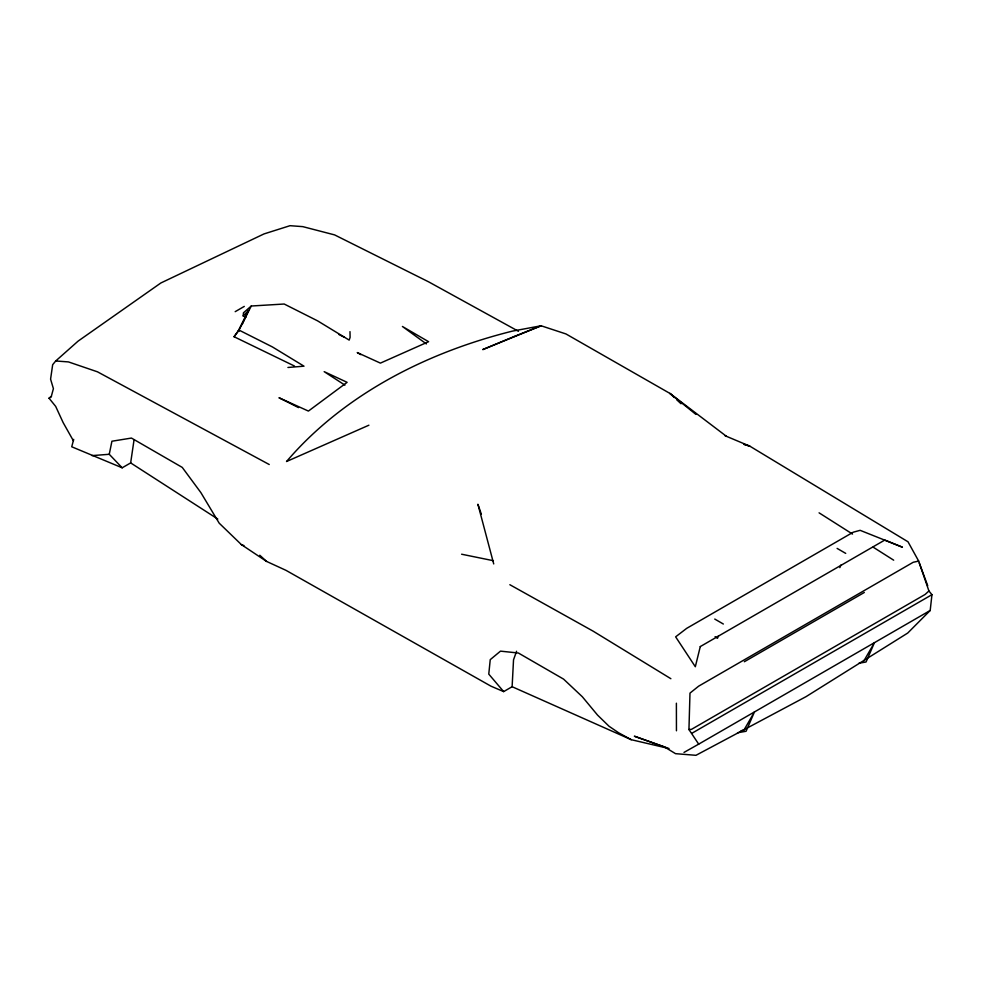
<?xml version="1.0" encoding="UTF-8"?>
<svg xmlns="http://www.w3.org/2000/svg" width="981" height="981" viewBox="0 0 981 981"><rect width="100%" height="100%" fill="white"/><g stroke="black" fill="none" stroke-linecap="round" stroke-linejoin="round"><path stroke-width="1.47" d="M930.196 610.476L698.693 744.138L688.944 729.545L689.986 693.113L698.656 686.16L913.225 562.272L918.67 561.083L928.921 590.991L931.95 594.682L930.196 610.476L907.707 633.064L806.075 696.633L695.97 755.309L675.529 753.666L664.615 747.019L634.364 736.204L669.03 748.54L631.224 739.686L512.119 686.712L503.658 691.605L491.003 686.197L285.962 570.329L266.574 561.426L241.363 544.59L219.18 523.155L200.86 492.585L182.258 467.41L131.442 438.066L111.92 441.229L109.259 454.289L122.184 467.802L130.657 462.909L134.029 439.991M512.119 686.712L513.529 659.821L516.57 651.261M245.814 317.427L243.202 315.931L243.46 312.816L251.271 306.011L284.196 304.024L317.623 320.873L349.175 340.1L350.094 337.378L349.984 331.639M73.698 439.378L71.736 446.784L122.184 467.802M718.546 635.7L717.479 638.288L715.088 636.669M839.846 567.643L840.913 565.044M294.496 366.048L234.079 336.741L238.211 330.965L248.451 310.56L243.202 315.931M242.16 324.478L248.451 310.56M251.271 306.011L239.021 330.106L234.079 336.741M863.954 660.777L874.439 642.678L866.064 661.991L858.951 663.23M518.446 331.284L428.771 281.927L334.607 234.9L302.773 226.636L290.033 225.691L263.987 233.932L160.859 282.982L78.088 341.13L55.709 360.983L52.667 364.699L50.583 379.144L53.403 388.66L51.233 396.692L49.05 398.212L55.684 406.416L63.152 422.615L73.452 440.898M928.921 590.991L925.095 594.474L691.47 729.361L688.944 729.545M49.05 398.212L51.466 396.349M235.195 311.664L244.281 306.415M744.334 661.734L864.322 592.463M691.973 733.236L931.95 594.682M684.002 752.415L698.693 744.138M368.893 425.202L286.526 461.524A557.821 394.374 15 0 1 512.389 331.124L541.107 325.778L565.951 333.945L669.888 393.393L726.332 436.238M741.023 730.771L743.966 730.048L754.45 711.948L746.075 731.274L737.54 732.758M92.006 455.613L109.259 454.289M287.924 367.47L304 366.183L272.448 346.955L239.021 330.106L239.021 331.431L238.211 330.965M55.709 360.983L68.437 361.915L97.45 371.811L269.235 464.516M461.61 554.216L493.418 560.715M744.015 444.418L749.827 446.159L908.014 541.794L918.67 561.083M744.064 444.234L749.827 446.159L724.922 435.674M241.363 544.59L243.95 545.583M338.972 334.546L344.38 337.256M298.531 407.606L278.984 397.746L308.414 411.076L347.115 382.332L324.171 371.652L344.92 385.128M631.224 739.686L618.643 732.795L609.042 726.259L597.527 715.075L582.358 696.78L563.572 679.11L518.409 653.027L500.494 651.139L490.242 659.649L488.771 674.119L503.658 691.605M509.85 584.713L593.137 631.163L670.869 678.705M837.112 548.404L845.72 553.382M360.849 354.644L357.231 352.559L380.395 363.117L428.587 341.695L402.418 326.477L426.392 343.926M714.744 619.06L723.353 624.026M819.086 512.842L852.526 534.069M873.102 547.128L893.679 560.188M130.657 462.909L217.794 519.059M695.921 414.411L669.888 393.393L674.352 397.538M259.781 555.234L266.574 561.426M676.571 399.61L681.022 403.755M919.271 562.971L927.719 585.718M481.377 514.277L477.906 504.234L493.725 563.928M676.387 703.205L676.449 730.784M700.287 646.577L695.321 666.737L675.639 636.841L686.7 628.343L853.188 532.217L860.129 530.329L902.397 547.19L884.776 540.065L700.287 646.577M514.24 336.495L482.726 349.604L541.107 325.778L514.24 336.495"/></g></svg>
